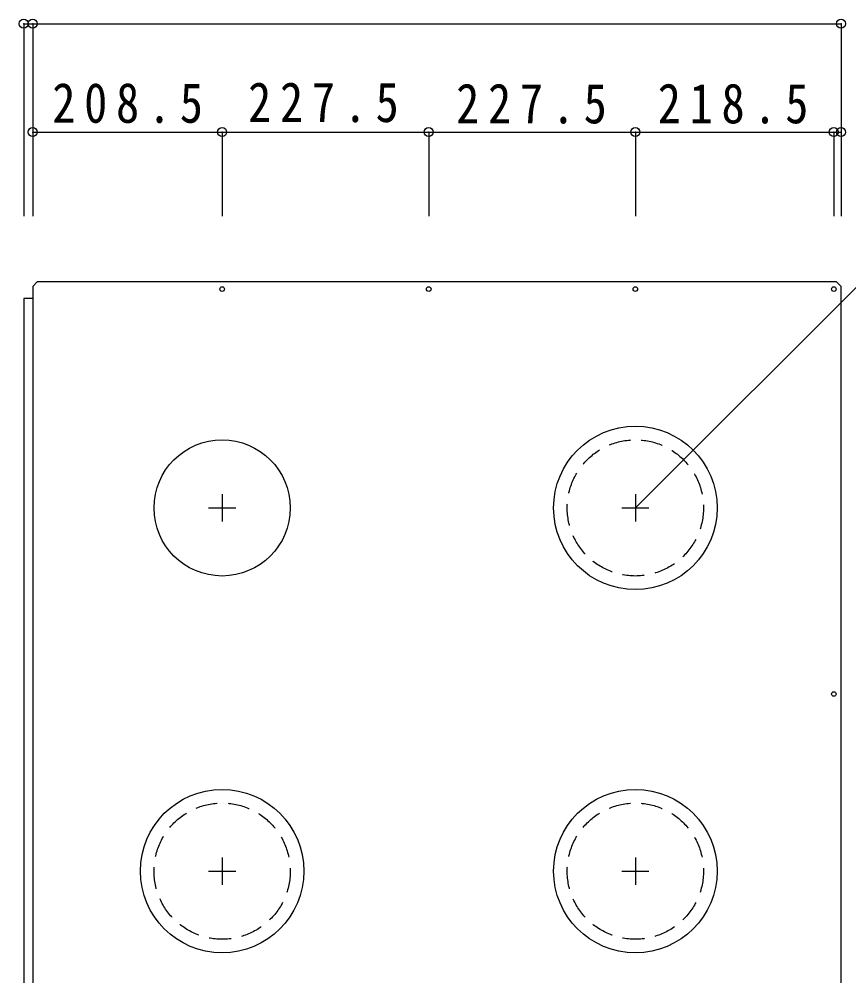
# Model space of a CAD drawing. Units: millimetres at full size, sheet at 1:20; details may follow other scales. Extents: x -8224 to 8256, y -8309 to 9191.
# Drawn here: x 5320 to 6234, y 7026 to 8080 of the extents above; entities that cross this region are included whole.
import ezdxf

# ---------------------------------------------------------------- set-up
doc = ezdxf.new("R2010")
doc.units = ezdxf.units.MM
doc.header["$LTSCALE"] = 20
doc.header["$PDMODE"] = 32
doc.header["$PDSIZE"] = 10
doc.linetypes.add('CHAIN1', pattern=[8, 5, -1, 1, -1])
doc.linetypes.add('DASHED1', pattern=[1.8, 1.2, -0.6])
doc.layers.add('0-0', color=4, linetype='Continuous')
doc.styles.add('ＭＳ ゴシック', font='')
doc.styles.get('ＭＳ ゴシック').set_extended_font_data('MS Gothic')

msp = doc.modelspace()

# ---------------------------------------------------------------- linework, layer by layer
at = {"layer": '0-0'}
for p, q in [((5324.98, 8074.65), (5334.98, 8074.65)), ((5324.98, 8074.65), (5324.98, 7862.59)), ((5334.98, 8074.65), (5334.98, 7862.59)), ((5334.98, 8074.65), (6224.98, 8074.65)), ((6224.98, 8074.65), (6224.98, 7862.59)), ((5998.48, 7541.37), (6462.49, 8004.88)), ((5334.98, 7955.23), (5334.98, 7862.59)), ((5334.98, 7955.23), (5334.98, 7862.59)), ((5334.98, 7955.23), (5543.98, 7955.23)), ((5334.98, 7955.23), (5334.98, 7862.59)), ((5543.48, 7955.23), (5543.48, 7862.59)), ((5543.98, 7955.23), (5770.98, 7955.23)), ((5770.98, 7955.23), (5770.98, 7862.59)), ((5770.98, 7955.23), (5998.48, 7955.23)), ((5998.48, 7955.23), (5998.48, 7862.59)), ((5998.48, 7955.23), (6216.98, 7955.23)), ((5998.48, 7955.23), (5998.48, 7862.59)), ((6216.98, 7955.23), (6216.98, 7862.59)), ((6224.98, 7955.23), (6224.98, 7862.59)), ((6224.98, 7955.23), (6224.98, 7862.59)), ((6224.98, 7955.23), (6224.98, 7862.59))]:
    msp.add_line(p, q, dxfattribs=at)
at = {"layer": '0-0', "color": 7}
for p, q in [((5339.98, 7790.37), (5334.98, 7785.37)), ((6219.98, 7790.37), (5339.98, 7790.37)), ((6219.98, 7790.37), (6224.98, 7785.37)), ((5334.98, 7785.37), (5334.98, 7772.37)), ((5334.98, 7776.37), (5334.98, 5986.37)), ((6224.98, 5977.37), (6224.98, 7785.37))]:
    msp.add_line(p, q, dxfattribs=at)
at = {"layer": '0-0', "linetype": 'CHAIN1'}
for p, q in [((5543.48, 7556.37), (5543.48, 7526.37)), ((5998.48, 7556.37), (5998.48, 7526.37)), ((5528.48, 7541.37), (5558.48, 7541.37)), ((5983.48, 7541.37), (6013.48, 7541.37)), ((5543.48, 7156.37), (5543.48, 7126.37)), ((5998.48, 7156.37), (5998.48, 7126.37)), ((5528.48, 7141.37), (5558.48, 7141.37)), ((5983.48, 7141.37), (6013.48, 7141.37))]:
    msp.add_line(p, q, dxfattribs=at)
at = {"layer": '0-0'}
msp.add_lwpolyline([(6216.98, 7955.23), (6224.98, 7955.23), (6224.98, 7862.59)], dxfattribs=at)
at = {"layer": '0-0', "color": 7}
msp.add_lwpolyline([(5334.98, 7771.87), (5324.98, 7771.87), (5324.98, 5990.87)], dxfattribs=at)
for centre, radius in [((5543.48, 7782.37), 2.5), ((5770.98, 7782.37), 2.5), ((5998.48, 7782.37), 2.5), ((6216.98, 7782.37), 2.5), ((5998.48, 7541.37), 90), ((5543.48, 7541.37), 75), ((6216.98, 7336.37), 2.5), ((5543.48, 7141.37), 90), ((5998.48, 7141.37), 90)]:
    msp.add_circle(centre, radius, dxfattribs=at)
at = {"layer": '0-0', "linetype": 'DASHED1'}
for centre in [(5998.48, 7541.37), (5543.48, 7141.37), (5998.48, 7141.37)]:
    msp.add_circle(centre, 75, dxfattribs=at)
at = {"layer": '0-0', "color": 5}
for p in [(5324.98, 8074.65), (5334.98, 8074.65), (6224.98, 8074.65), (5334.98, 7955.23), (5543.48, 7955.23), (5770.98, 7955.23), (5998.48, 7955.23), (6216.98, 7955.23), (6224.98, 7955.23)]:
    msp.add_point(p, dxfattribs=at)

# ---------------------------------------------------------------- texts
at = {"layer": '0-0', "color": 7, "char_height": 43.99, "attachment_point": 7, "style": 'ＭＳ ゴシック'}
for s, insert in [('\\T1.38;\\W0.85;208.5', (5356.5, 7964.82)), ('\\T1.38;\\W0.85;227.5', (5572.1, 7965.57)), ('\\T1.38;\\W0.85;227.5', (5801.17, 7964.15)), ('\\T1.38;\\W0.85;218.5', (6023.15, 7964.2))]:
    msp.add_mtext(s, dxfattribs=dict(at, insert=insert))

doc.saveas('drawing.dxf')
